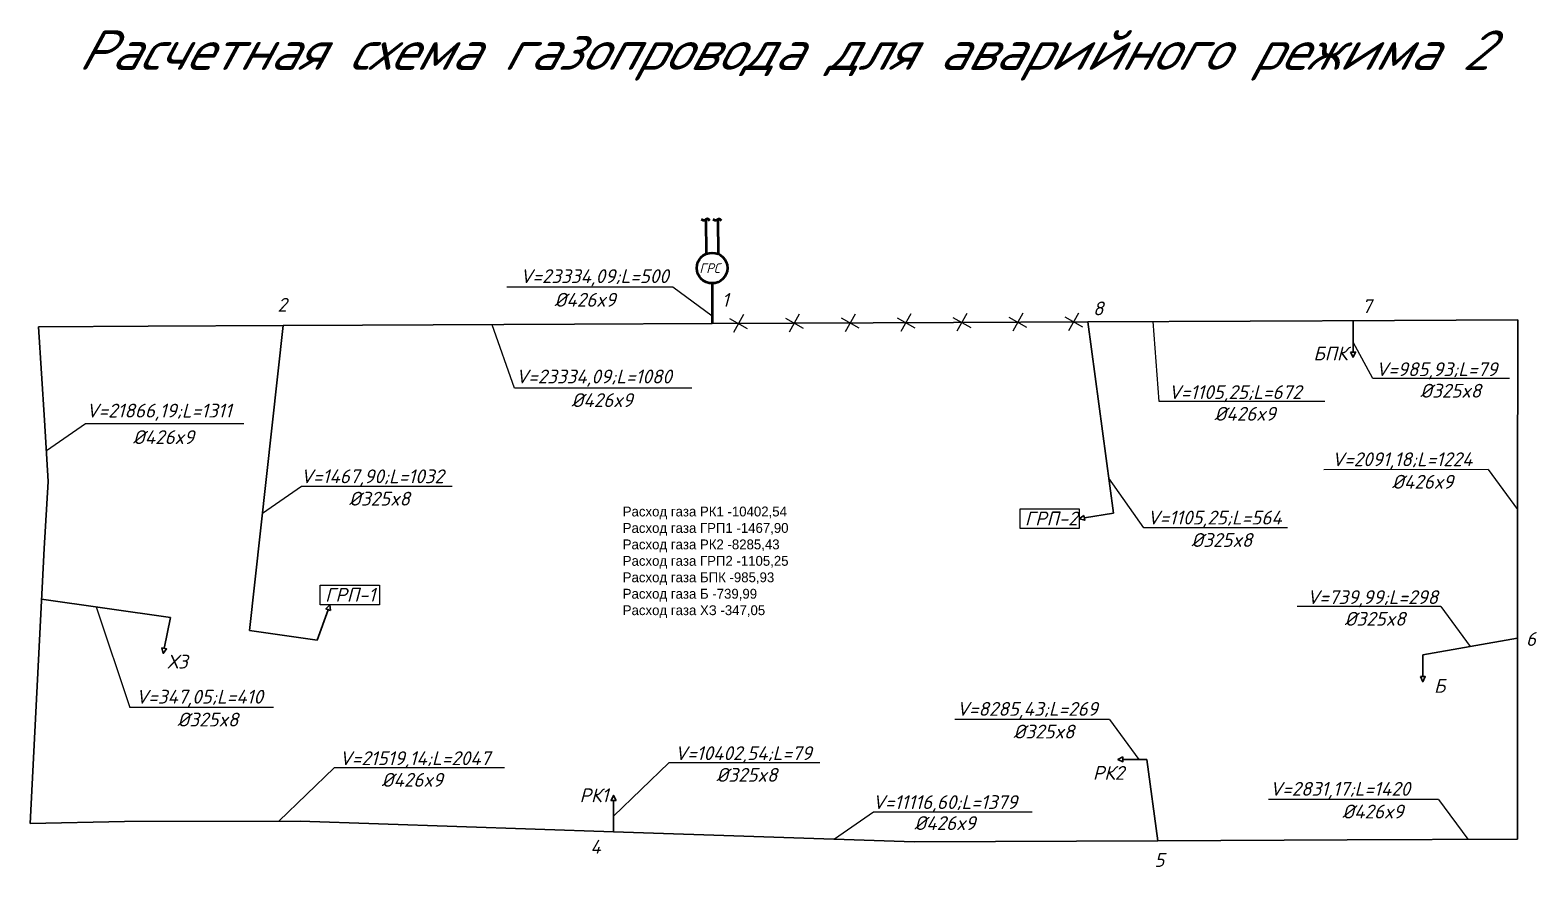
# Model space of a CAD drawing. Header units: millimetres. Extents: x -710977 to 10671, y -929782 to 89628.
# Drawn here: x 661.2 to 1042.9, y 2654.6 to 2866.6 of the extents above; entities that cross this region are included whole.
import ezdxf

# ---------------------------------------------------------------- set-up
doc = ezdxf.new("R2010")
doc.units = ezdxf.units.MM
doc.header["$LTSCALE"] = 0.4
doc.layers.add('СхемаГидравлика', color=7, linetype='Continuous')
doc.layers.add('тп_кварт', color=176, linetype='Continuous', lineweight=30)
doc.styles.add('OSNOVNOY', font='simplex.shx', dxfattribs={"oblique": 15, "height": 2.5})
doc.styles.add('текстовый', font='isocpeui.ttf', dxfattribs={"height": 5})

# ---------------------------------------------------------------- blocks, each defined once
blk = doc.blocks.new('*U34')
at = {"color": 2, "ltscale": 0.5}
for p, q in [((4.42, 1.27), (8.91, -1.27)), ((7.94, 2.25), (5.39, -2.25))]:
    blk.add_line(p, q, dxfattribs=at)
blk = doc.blocks.new('*U35')
at = {"layer": 'СхемаГидравлика', "color": 0, "linetype": 'ByBlock', "lineweight": -2, "transparency": 16777216}
for p, rotation in [((833.97, 2792.21), 0.2691095519083417), ((848.12, 2792.28), 0.2691095519083417), ((862.26, 2792.35), 0.2691095519083417), ((876.41, 2792.41), 0.2691095519083417), ((890.56, 2792.48), 0.2691095519083417), ((904.71, 2792.54), 0.2522379587397195), ((918.86, 2792.61), 0.2522379587397195)]:
    blk.add_blockref('*U34', p, dxfattribs=dict(at, rotation=rotation))

msp = doc.modelspace()

# ---------------------------------------------------------------- linework, layer by layer
at = {"color": 2, "ltscale": 0.5}
for p, q in [((781.943, 2801.494), (824.03, 2801.494)), ((824.03, 2801.494), (833.967, 2794.2)), ((783.908, 2775.869), (778.25, 2791.924)), ((947.18, 2772.45), (945.695, 2792.752)), ((1001.293, 2778.288), (996.326, 2787.548)), ((828.833, 2775.869), (783.908, 2775.869)), ((1035.97, 2778.288), (1001.293, 2778.288)), ((989.146, 2772.45), (947.18, 2772.45)), ((675.204, 2766.804), (665.327, 2759.99)), ((715.376, 2766.804), (675.204, 2766.804)), ((943.318, 2740.477), (934.462, 2753.078)), ((1030.568, 2755.231), (988.916, 2755.155)), ((1030.568, 2755.231), (1038.004, 2745.114)), ((729.948, 2750.944), (720.07, 2744.13)), ((768.086, 2750.944), (729.948, 2750.944)), ((979.733, 2740.477), (943.318, 2740.477)), ((677.969, 2720.464), (686.487, 2694.991)), ((1018.554, 2720.517), (982.139, 2720.517)), ((1018.554, 2720.517), (1025.989, 2710.4)), ((722.901, 2694.991), (686.487, 2694.991)), ((934.667, 2691.943), (895.434, 2691.943)), ((934.667, 2691.943), (942.102, 2681.826)), ((724.205, 2666.144), (738.211, 2679.711)), ((781.384, 2679.711), (738.211, 2679.711)), ((809.005, 2667.415), (823.011, 2680.981)), ((861.263, 2680.981), (823.011, 2680.981)), ((1017.956, 2671.686), (974.931, 2671.686)), ((1017.956, 2671.686), (1025.391, 2661.569)), ((874.824, 2668.409), (864.946, 2661.595)), ((915.042, 2668.409), (874.824, 2668.409))]:
    msp.add_line(p, q, dxfattribs=at)
at = {"layer": 'СхемаГидравлика', "color": 6, "lineweight": 50}
for p, q in [((832.578, 2809.915), (832.482, 2818.632)), ((835.61, 2809.807), (835.525, 2818.638)), ((833.967, 2802.416), (833.967, 2792.214))]:
    msp.add_line(p, q, dxfattribs=at)
at = {"layer": 'СхемаГидравлика', "color": 6, "lineweight": 30}
for p, q in [((691.14, 2791.543), (663.322, 2791.412)), ((663.322, 2791.412), (664.824, 2767.781)), ((725.324, 2791.704), (691.14, 2791.543)), ((716.793, 2714.45), (725.324, 2791.704)), ((745.384, 2791.798), (725.324, 2791.704)), ((799.105, 2792.05), (745.384, 2791.798)), ((833.967, 2792.214), (799.105, 2792.05)), ((970.234, 2792.854), (929.107, 2792.661)), ((935.664, 2744.196), (929.107, 2792.661)), ((1006.816, 2793.026), (970.234, 2792.854)), ((1038.034, 2793.158), (1006.816, 2793.026)), ((1038.004, 2745.114), (1038.034, 2793.172)), ((664.824, 2767.781), (665.829, 2752.2)), ((664.737, 2735.256), (665.829, 2752.2)), ((935.664, 2744.196), (928.261, 2742.996)), ((1038.004, 2745.114), (1037.983, 2712.489)), ((661.22, 2665.574), (664.737, 2735.256)), ((696.765, 2717.797), (664.089, 2722.433)), ((696.765, 2717.797), (695.18, 2709.924)), ((733.909, 2712.021), (736.728, 2719.737)), ((733.909, 2712.021), (716.793, 2714.45)), ((1013.995, 2708.312), (1037.983, 2712.489)), ((1037.953, 2661.626), (1037.983, 2712.489)), ((1013.995, 2708.312), (1013.995, 2702.794)), ((944.103, 2681.826), (938.046, 2681.826)), ((946.892, 2661.21), (944.103, 2681.826)), ((685.113, 2666.061), (661.22, 2665.574)), ((729.61, 2666.156), (685.113, 2666.061)), ((809.005, 2663.441), (729.61, 2666.156)), ((946.892, 2661.21), (994.85, 2661.429)), ((994.85, 2661.429), (1037.953, 2661.626))]:
    msp.add_line(p, q, dxfattribs=at)
for points in [[(929.108, 2792.651), (895.073, 2792.501), (833.967, 2792.214)], [(809.005, 2663.441), (885.168, 2660.928), (946.892, 2661.21)]]:
    msp.add_lwpolyline(points, dxfattribs=at)
for points in [[(995.699, 2784.989), (996.326, 2783.695), (996.952, 2784.995)], [(928.151, 2743.623), (926.981, 2742.789), (928.367, 2742.389)], [(737.314, 2719.514), (737.167, 2720.957), (736.143, 2719.959)], [(694.565, 2710.042), (694.93, 2708.652), (695.796, 2709.806)], [(1013.369, 2702.791), (1013.995, 2701.497), (1014.621, 2702.797)], [(938.042, 2682.452), (936.749, 2681.826), (938.049, 2681.2)], [(809.631, 2671.392), (809.005, 2672.685), (808.378, 2671.385)]]:
    msp.add_lwpolyline(points, close=True, dxfattribs=at)
at = {"layer": 'СхемаГидравлика', "ltscale": 0.8}
for points in [[(911.981, 2745.289), (926.981, 2745.289), (926.981, 2740.289), (911.981, 2740.289)], [(734.726, 2725.957), (749.726, 2725.957), (749.726, 2720.957), (734.726, 2720.957)]]:
    msp.add_lwpolyline(points, close=True, dxfattribs=at)
at = {"layer": 'СхемаГидравлика', "color": 6, "lineweight": 50}
msp.add_circle((833.967, 2806.294), 3.878, dxfattribs=at)
for points in [[(833.418, 2818.29), (832.774, 2818.738), (831.961, 2818.369), (831.285, 2818.613)], [(836.362, 2818.243), (835.718, 2818.692), (834.905, 2818.323), (834.229, 2818.567)]]:
    msp.add_spline(points, degree=3, dxfattribs=at)
at = {"layer": 'тп_кварт', "color": 6}
for p, q in [((996.326, 2784.992), (996.326, 2792.94)), ((809.005, 2671.388), (809.005, 2663.441))]:
    msp.add_line(p, q, dxfattribs=at)

# ---------------------------------------------------------------- block references
at = {"layer": 'СхемаГидравлика'}
msp.add_blockref('*U35', (0, 0), dxfattribs=at)

# ---------------------------------------------------------------- texts
at = {"color": 7, "lineweight": 25, "style": 'текстовый', "oblique": 15}
msp.add_text('Расчетная схема газопровода для аварийного режима 2', height=10, dxfattribs=at).set_placement((673.309, 2856.493))
at = {"color": 2, "ltscale": 0.5, "char_height": 3.5}
for s, width, gutter_width, insert, attachment_point in [('{\\fISOCPEUR|b0|i1|c0|p34;V=\\fISOCPEUR|b0|i1|c204|p34;23334,09\\fISOCPEUR|b0|i1|c0|p34;;L=500}', 32.86126, 15, (822.999, 2805.985), 3), ('{\\fISOCPEUR|b0|i1|c204|p34;2}', 2.74228, 12.5, (723.86, 2798.729), 1), ('{\\fISOCPEUR|b0|i1|c0|p34;%%C\\fISOCPEUR|b0|i1|c204|p34;426\\fISOCPEUR|b0|i1|c0|p34;x\\fISOCPEUR|b0|i1|c204|p34;9}', 24.18142, 15, (794.024, 2799.998), 1), ('{\\fISOCPEUR|b0|i1|c204|p34;1}', 2.74228, 12.5, (836.437, 2799.955), 1), ('{\\fISOCPEUR|b0|i1|c204|p34;8}', 2.74228, 12.5, (930.461, 2797.811), 1), ('{\\fISOCPEUR|b0|i1|c204|p34;7}', 2.74228, 12.5, (998.578, 2798.357), 1), ('{\\fISOCPEUR|b0|i1|c204|p34;БПК}', 7.48093, 12.5, (986.267, 2786.387), 1), ('{\\fISOCPEUR|b0|i1|c0|p34;V=\\fISOCPEUR|b0|i1|c204|p34;985,93\\fISOCPEUR|b0|i1|c0|p34;;L=\\fISOCPEUR|b0|i1|c204|p34;79}', 32.86126, 15, (1002.108, 2782.402), 1), ('{\\fISOCPEUR|b0|i1|c0|p34;V=\\fISOCPEUR|b0|i1|c204|p34;23334,09;\\fISOCPEUR|b0|i1|c0|p34;L=\\fISOCPEUR|b0|i1|c204|p34;1080\\fISOCPEUR|b0|i1|c0|p34; }', 32.86126, 15, (784.263, 2780.564), 1), ('{\\fISOCPEUR|b0|i1|c0|p34;V=\\fISOCPEUR|b0|i1|c204|p34;1105,25\\fISOCPEUR|b0|i1|c0|p34;;L=\\fISOCPEUR|b0|i1|c204|p34;672}', 32.86126, 15, (949.583, 2776.611), 1), ('{\\fISOCPEUR|b0|i1|c0|p34;%%C\\fISOCPEUR|b0|i1|c204|p34;325\\fISOCPEUR|b0|i1|c0|p34;x\\fISOCPEUR|b0|i1|c204|p34;8}', 24.18142, 15, (1013.315, 2776.954), 1), ('{\\fISOCPEUR|b0|i1|c0|p34;V=\\fISOCPEUR|b0|i1|c204|p34;21866,19;\\fISOCPEUR|b0|i1|c0|p34;L=\\fISOCPEUR|b0|i1|c204|p34;1311\\fISOCPEUR|b0|i1|c0|p34; }', 32.86126, 15, (675.436, 2771.921), 1), ('{\\fISOCPEUR|b0|i1|c0|p34;%%C\\fISOCPEUR|b0|i1|c204|p34;426\\fISOCPEUR|b0|i1|c0|p34;x\\fISOCPEUR|b0|i1|c204|p34;9}', 24.18142, 15, (798.328, 2774.576), 1), ('{\\fISOCPEUR|b0|i1|c0|p34;%%C\\fISOCPEUR|b0|i1|c204|p34;426\\fISOCPEUR|b0|i1|c0|p34;x\\fISOCPEUR|b0|i1|c204|p34;9}', 24.18142, 15, (961.195, 2771.115), 1), ('{\\fISOCPEUR|b0|i1|c0|p34;%%C\\fISOCPEUR|b0|i1|c204|p34;426\\fISOCPEUR|b0|i1|c0|p34;x\\fISOCPEUR|b0|i1|c204|p34;9}', 24.18142, 15, (687.227, 2765.203), 1), ('{\\fISOCPEUR|b0|i1|c0|p34;V=\\fISOCPEUR|b0|i1|c204|p34;2091,18\\fISOCPEUR|b0|i1|c0|p34;;L=\\fISOCPEUR|b0|i1|c204|p34;1224}', 32.86126, 15, (990.945, 2759.588), 1), ('{\\fISOCPEUR|b0|i1|c0|p34;V=\\fISOCPEUR|b0|i1|c204|p34;1467,90;\\fISOCPEUR|b0|i1|c0|p34;L=\\fISOCPEUR|b0|i1|c204|p34;1032\\fISOCPEUR|b0|i1|c0|p34; }', 32.86126, 15, (729.741, 2755.276), 1), ('{\\fISOCPEUR|b0|i1|c0|p34;%%C\\fISOCPEUR|b0|i1|c204|p34;426\\fISOCPEUR|b0|i1|c0|p34;x\\fISOCPEUR|b0|i1|c204|p34;9}', 24.18142, 15, (1006.177, 2753.896), 1), ('{\\fISOCPEUR|b0|i1|c0|p34;%%C\\fISOCPEUR|b0|i1|c204|p34;325\\fISOCPEUR|b0|i1|c0|p34;x\\fISOCPEUR|b0|i1|c204|p34;8}', 24.18142, 15, (741.97, 2749.61), 1), ('{\\fISOCPEUR|b0|i1|c204|p34;ГРП-2}', 7.48093, 12.5, (913.196, 2744.597), 1), ('{\\fISOCPEUR|b0|i1|c0|p34;V=\\fISOCPEUR|b0|i1|c204|p34;1105,25\\fISOCPEUR|b0|i1|c0|p34;;L=\\fISOCPEUR|b0|i1|c204|p34;564}', 32.86126, 15, (944.221, 2744.82), 1), ('{\\fISOCPEUR|b0|i1|c0|p34;%%C\\fISOCPEUR|b0|i1|c204|p34;325\\fISOCPEUR|b0|i1|c0|p34;x\\fISOCPEUR|b0|i1|c204|p34;8}', 24.18142, 15, (955.341, 2739.142), 1), ('{\\fISOCPEUR|b0|i1|c204|p34;ГРП-1}', 7.48093, 12.5, (735.941, 2725.265), 1), ('{\\fISOCPEUR|b0|i1|c0|p34;V=\\fISOCPEUR|b0|i1|c204|p34;739,99\\fISOCPEUR|b0|i1|c0|p34;;L=\\fISOCPEUR|b0|i1|c204|p34;298}', 32.86126, 15, (984.658, 2724.668), 1), ('{\\fISOCPEUR|b0|i1|c0|p34;%%C\\fISOCPEUR|b0|i1|c204|p34;325\\fISOCPEUR|b0|i1|c0|p34;x\\fISOCPEUR|b0|i1|c204|p34;8}', 24.18142, 15, (994.162, 2719.182), 1), ('{\\fISOCPEUR|b0|i1|c204|p34;6}', 2.74228, 12.5, (1040.121, 2714.065), 1), ('{\\fISOCPEUR|b0|i1|c204|p34;ХЗ}', 7.48093, 12.5, (695.973, 2708.328), 1), ('{\\fISOCPEUR|b0|i1|c0|p34;V=\\fISOCPEUR|b0|i1|c204|p34;347,05;\\fISOCPEUR|b0|i1|c0|p34;L=\\fISOCPEUR|b0|i1|c204|p34;410\\fISOCPEUR|b0|i1|c0|p34; }', 32.86126, 15, (688.007, 2699.441), 1), ('{\\fISOCPEUR|b0|i1|c204|p34;Б}', 2.74228, 12.5, (1016.818, 2702.184), 1), ('\\pt7;{\\fISOCPEUR|b0|i1|c0|p34;V=\\fISOCPEUR|b0|i1|c204|p34;8285,43;\\fISOCPEUR|b0|i1|c0|p34;L=\\fISOCPEUR|b0|i1|c204|p34;269\\fISOCPEUR|b0|i1|c0|p34; }', 32.86126, 15, (895.911, 2696.356), 1), ('{\\fISOCPEUR|b0|i1|c0|p34;%%C\\fISOCPEUR|b0|i1|c204|p34;325\\fISOCPEUR|b0|i1|c0|p34;x\\fISOCPEUR|b0|i1|c204|p34;8}', 24.18142, 15, (698.51, 2693.656), 1), ('{\\fISOCPEUR|b0|i1|c0|p34;%%C\\fISOCPEUR|b0|i1|c204|p34;325\\fISOCPEUR|b0|i1|c0|p34;x\\fISOCPEUR|b0|i1|c204|p34;8}', 24.18142, 15, (910.275, 2690.608), 1), ('{\\fISOCPEUR|b0|i1|c0|p34;V=\\fISOCPEUR|b0|i1|c204|p34;21519,14;\\fISOCPEUR|b0|i1|c0|p34;L=\\fISOCPEUR|b0|i1|c204|p34;2047}', 40.96276, 15, (739.572, 2683.862), 1), ('{\\fISOCPEUR|b0|i1|c0|p34;V=\\fISOCPEUR|b0|i1|c204|p34;10402,54;\\fISOCPEUR|b0|i1|c0|p34;L=\\fISOCPEUR|b0|i1|c204|p34;79}', 35.43772, 15, (824.52, 2685.132), 1), ('{\\fISOCPEUR|b0|i1|c0|p34;%%C\\fISOCPEUR|b0|i1|c204|p34;325\\fISOCPEUR|b0|i1|c0|p34;x\\fISOCPEUR|b0|i1|c204|p34;8}', 24.18142, 15, (835.034, 2679.646), 1), ('{\\fISOCPEUR|b0|i1|c204|p34;РК2}', 5.62548, 12.5, (930.413, 2680.136), 1), ('{\\fISOCPEUR|b0|i1|c0|p34;%%C\\fISOCPEUR|b0|i1|c204|p34;426\\fISOCPEUR|b0|i1|c0|p34;x\\fISOCPEUR|b0|i1|c204|p34;9}', 24.18142, 15, (750.234, 2678.376), 1), ('\\pt7;{\\fISOCPEUR|b0|i1|c0|p34;V=\\fISOCPEUR|b0|i1|c204|p34;2831,17\\fISOCPEUR|b0|i1|c0|p34;;L=\\fISOCPEUR|b0|i1|c204|p34;1420\\fISOCPEUR|b0|i1|c0|p34; }', 32.86126, 15, (975.243, 2676.104), 1), ('{\\fISOCPEUR|b0|i1|c204|p34;РК1}', 7.48093, 12.5, (800.394, 2674.459), 1), ('{\\fISOCPEUR|b0|i1|c0|p34;V=\\fISOCPEUR|b0|i1|c204|p34;11116,60;\\fISOCPEUR|b0|i1|c0|p34;L=\\fISOCPEUR|b0|i1|c204|p34;1379\\fISOCPEUR|b0|i1|c0|p34; }', 32.86126, 15, (874.617, 2672.741), 1), ('{\\fISOCPEUR|b0|i1|c0|p34;%%C\\fISOCPEUR|b0|i1|c204|p34;426\\fISOCPEUR|b0|i1|c0|p34;x\\fISOCPEUR|b0|i1|c204|p34;9}', 24.18142, 15, (993.564, 2670.351), 1), ('{\\fISOCPEUR|b0|i1|c0|p34;%%C\\fISOCPEUR|b0|i1|c204|p34;426\\fISOCPEUR|b0|i1|c0|p34;x\\fISOCPEUR|b0|i1|c204|p34;9}', 24.18142, 15, (885.174, 2667.427), 1), ('{\\fISOCPEUR|b0|i1|c204|p34;4}', 2.74228, 12.5, (803.13, 2661.429), 1), ('{\\fISOCPEUR|b0|i1|c204|p34;5}', 2.74228, 12.5, (945.98, 2658.086), 1)]:
    msp.add_mtext_dynamic_manual_height_columns(s, width=width, gutter_width=gutter_width, heights=[0], dxfattribs=dict(at, insert=insert, attachment_point=attachment_point))
at = {"layer": 'СхемаГидравлика', "color": 6, "lineweight": 50, "style": 'OSNOVNOY', "oblique": 15, "width": 0.9}
msp.add_text('ГРС', height=2.5, rotation=0.20178, dxfattribs=at).set_placement((830.735, 2804.993))
at = {"layer": 'СхемаГидравлика', "ltscale": 0.8, "insert": (811.329, 2745.864), "char_height": 2.5, "attachment_point": 1}
msp.add_mtext_dynamic_manual_height_columns('{\\Ftxt|c204;Расход газа РК1 -10402,54\\PРасход газа ГРП1 -1467,90\\PРасход газа РК2 -8285,43\\PРасход газа ГРП2 -1105,25\\PРасход газа БПК -985,93\\PРасход газа Б -739,99\\PРасход газа ХЗ -347,05}', width=64.92581, gutter_width=12.5, heights=[0], dxfattribs=at)

doc.saveas('drawing.dxf')
